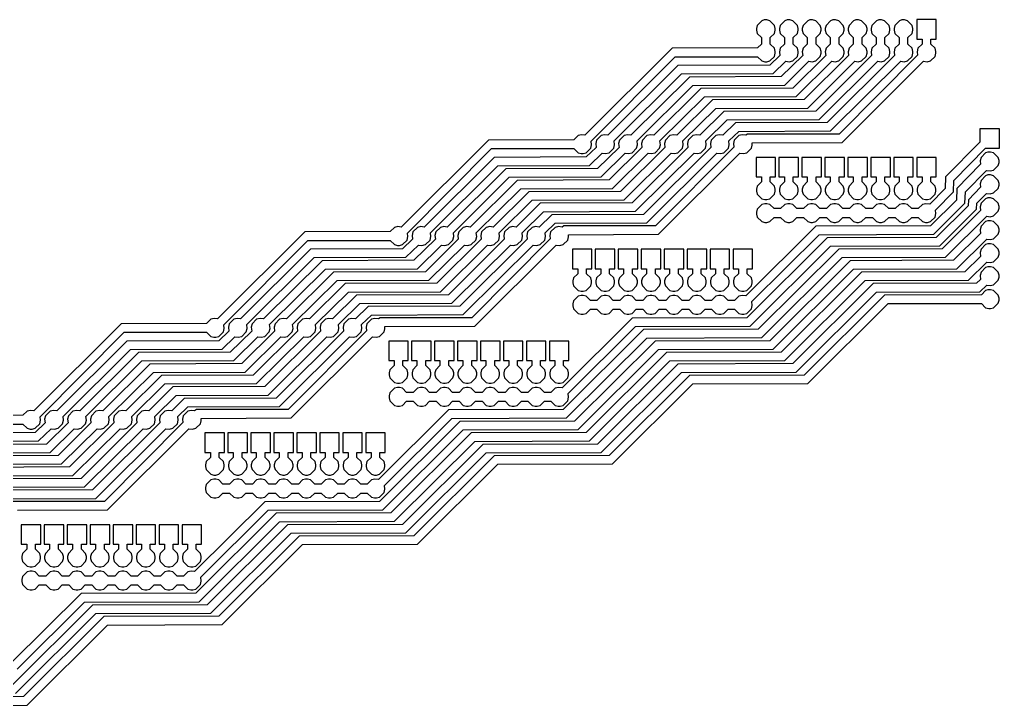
# Model space of a CAD drawing. Header units: millimetres. Extents: x 3 to 173, y 2 to 96.
# Drawn here: x 64.1 to 172.5, y 20 to 95.9 of the extents above; entities that cross this region are included whole.
import ezdxf

# ---------------------------------------------------------------- set-up
doc = ezdxf.new("R2010")
doc.units = ezdxf.units.MM
doc.layers.add('Default', color=70, linetype='Continuous')

msp = doc.modelspace()

# ---------------------------------------------------------------- linework, layer by layer
at = {"layer": 'Default'}
for points in [[(146.473333, 95.842667), (146.473333, 95.842667), (146.219333, 95.758), (145.711333, 95.25), (145.626667, 94.911333), (145.626667, 94.699667), (145.711333, 94.361), (146.177, 93.895333), (146.177, 93.175667), (145.753667, 92.752333), (136.313333, 92.71), (126.661333, 83.100333), (126.280333, 83.142667), (125.899333, 83.058), (125.433667, 82.592333), (115.993333, 82.55), (106.341333, 72.940333), (105.960333, 72.982667), (105.579333, 72.898), (105.113667, 72.432333), (95.673333, 72.39), (86.021333, 62.780333), (85.640333, 62.822667), (85.259333, 62.738), (84.793667, 62.272333), (75.353333, 62.23), (65.701333, 52.620333), (65.320333, 52.662667), (64.939333, 52.578), (64.473667, 52.112333), (55.033333, 52.07)], [(55.372, 51.138667), (64.473667, 51.138667), (64.939333, 50.673), (65.278, 50.588333), (65.489667, 50.588333), (65.828333, 50.673), (66.336333, 51.181), (66.421, 51.562), (66.378667, 51.943), (75.692, 61.298667), (84.793667, 61.298667), (85.259333, 60.833), (85.598, 60.748333), (85.809667, 60.748333), (86.148333, 60.833), (86.656333, 61.341), (86.741, 61.722), (86.698667, 62.103), (96.012, 71.458667), (105.113667, 71.458667), (105.579333, 70.993), (105.918, 70.908333), (106.129667, 70.908333), (106.468333, 70.993), (106.976333, 71.501), (107.061, 71.882), (107.018667, 72.263), (116.332, 81.618667), (125.433667, 81.618667), (125.899333, 81.153), (126.238, 81.068333), (126.449667, 81.068333), (126.788333, 81.153), (127.296333, 81.661), (127.381, 82.042), (127.338667, 82.423), (136.652, 91.778667), (145.753667, 91.778667), (146.219333, 91.313), (146.558, 91.228333), (146.769667, 91.228333), (147.108333, 91.313), (147.616333, 91.821), (147.701, 92.159667), (147.701, 92.371333), (147.616333, 92.71), (147.150667, 93.175667), (147.150667, 93.895333), (147.616333, 94.361), (147.701, 94.699667), (147.701, 94.911333), (147.616333, 95.25), (147.108333, 95.758), (146.769667, 95.842667), (146.473333, 95.842667)], [(149.013333, 95.842667), (149.013333, 95.842667), (148.759333, 95.758), (148.251333, 95.25), (148.166667, 94.911333), (148.166667, 94.699667), (148.251333, 94.361), (148.717, 93.895333), (148.717, 93.175667), (148.251333, 92.71), (148.166667, 92.329), (148.209, 91.905667), (147.108333, 90.847333), (136.948333, 90.805), (129.201333, 83.100333), (128.820333, 83.142667), (128.439333, 83.058), (127.931333, 82.55), (127.846667, 82.169), (127.889, 81.745667), (126.788333, 80.687333), (116.628333, 80.645), (108.881333, 72.940333), (108.500333, 72.982667), (108.119333, 72.898), (107.611333, 72.39), (107.526667, 72.009), (107.569, 71.585667), (106.468333, 70.527333), (96.308333, 70.485), (88.561333, 62.780333), (88.180333, 62.822667), (87.799333, 62.738), (87.291333, 62.23), (87.206667, 61.849), (87.249, 61.425667), (86.148333, 60.367333), (75.988333, 60.325), (68.241333, 52.620333), (67.860333, 52.662667), (67.479333, 52.578), (66.971333, 52.07), (66.886667, 51.689), (66.929, 51.265667), (65.828333, 50.207333), (55.668333, 50.165)], [(56.049333, 49.233667), (66.209333, 49.276), (67.606333, 50.630667), (67.987333, 50.588333), (68.368333, 50.673), (68.876333, 51.181), (68.961, 51.562), (68.918667, 51.985333), (76.369333, 59.393667), (86.529333, 59.436), (87.926333, 60.790667), (88.307333, 60.748333), (88.688333, 60.833), (89.196333, 61.341), (89.281, 61.722), (89.238667, 62.145333), (96.689333, 69.553667), (106.849333, 69.596), (108.246333, 70.950667), (108.627333, 70.908333), (109.008333, 70.993), (109.516333, 71.501), (109.601, 71.882), (109.558667, 72.305333), (117.009333, 79.713667), (127.169333, 79.756), (128.566333, 81.110667), (128.947333, 81.068333), (129.328333, 81.153), (129.836333, 81.661), (129.921, 82.042), (129.878667, 82.465333), (137.329333, 89.873667), (147.489333, 89.916), (148.886333, 91.270667), (149.267333, 91.228333), (149.648333, 91.313), (150.156333, 91.821), (150.241, 92.159667), (150.241, 92.371333), (150.156333, 92.71), (149.690667, 93.175667), (149.690667, 93.895333), (150.156333, 94.361), (150.241, 94.699667), (150.241, 94.911333), (150.156333, 95.25), (149.648333, 95.758), (149.309667, 95.842667), (149.013333, 95.842667)], [(151.553333, 95.842667), (151.553333, 95.842667), (151.299333, 95.758), (150.791333, 95.25), (150.706667, 94.911333), (150.706667, 94.699667), (150.791333, 94.361), (151.257, 93.895333), (151.257, 93.175667), (150.791333, 92.71), (150.706667, 92.329), (150.749, 91.905667), (148.378333, 89.577333), (138.218333, 89.535), (131.741333, 83.100333), (131.360333, 83.142667), (130.979333, 83.058), (130.471333, 82.55), (130.386667, 82.169), (130.429, 81.745667), (128.058333, 79.417333), (117.898333, 79.375), (111.421333, 72.940333), (111.040333, 72.982667), (110.659333, 72.898), (110.151333, 72.39), (110.066667, 72.009), (110.109, 71.585667), (107.738333, 69.257333), (97.578333, 69.215), (91.101333, 62.780333), (90.720333, 62.822667), (90.339333, 62.738), (89.831333, 62.23), (89.746667, 61.849), (89.789, 61.425667), (87.418333, 59.097333), (77.258333, 59.055), (70.781333, 52.620333), (70.400333, 52.662667), (70.019333, 52.578), (69.511333, 52.07), (69.426667, 51.689), (69.469, 51.265667), (67.098333, 48.937333), (56.938333, 48.895)], [(57.319333, 47.963667), (67.479333, 48.006), (70.146333, 50.630667), (70.527333, 50.588333), (70.908333, 50.673), (71.416333, 51.181), (71.501, 51.562), (71.458667, 51.985333), (77.639333, 58.123667), (87.799333, 58.166), (90.466333, 60.790667), (90.847333, 60.748333), (91.228333, 60.833), (91.736333, 61.341), (91.821, 61.722), (91.778667, 62.145333), (97.959333, 68.283667), (108.119333, 68.326), (110.786333, 70.950667), (111.167333, 70.908333), (111.548333, 70.993), (112.056333, 71.501), (112.141, 71.882), (112.098667, 72.305333), (118.279333, 78.443667), (128.439333, 78.486), (131.106333, 81.110667), (131.487333, 81.068333), (131.868333, 81.153), (132.376333, 81.661), (132.461, 82.042), (132.418667, 82.465333), (138.599333, 88.603667), (148.759333, 88.646), (151.426333, 91.270667), (151.807333, 91.228333), (152.188333, 91.313), (152.696333, 91.821), (152.781, 92.159667), (152.781, 92.371333), (152.696333, 92.71), (152.230667, 93.175667), (152.230667, 93.895333), (152.696333, 94.361), (152.781, 94.699667), (152.781, 94.911333), (152.696333, 95.25), (152.188333, 95.758), (151.849667, 95.842667), (151.553333, 95.842667)], [(154.093333, 95.842667), (154.093333, 95.842667), (153.839333, 95.758), (153.331333, 95.25), (153.246667, 94.911333), (153.246667, 94.699667), (153.331333, 94.361), (153.797, 93.895333), (153.797, 93.175667), (153.331333, 92.71), (153.246667, 92.329), (153.289, 91.905667), (149.648333, 88.307333), (139.488333, 88.265), (134.281333, 83.100333), (133.900333, 83.142667), (133.519333, 83.058), (133.011333, 82.55), (132.926667, 82.169), (132.969, 81.745667), (129.328333, 78.147333), (119.168333, 78.105), (113.961333, 72.940333), (113.580333, 72.982667), (113.199333, 72.898), (112.691333, 72.39), (112.606667, 72.009), (112.649, 71.585667), (109.008333, 67.987333), (98.848333, 67.945), (93.641333, 62.780333), (93.260333, 62.822667), (92.879333, 62.738), (92.371333, 62.23), (92.286667, 61.849), (92.329, 61.425667), (88.688333, 57.827333), (78.528333, 57.785), (73.321333, 52.620333), (72.940333, 52.662667), (72.559333, 52.578), (72.051333, 52.07), (71.966667, 51.689), (72.009, 51.265667), (68.368333, 47.667333), (58.208333, 47.625)], [(58.589333, 46.693667), (68.749333, 46.736), (72.686333, 50.630667), (73.067333, 50.588333), (73.448333, 50.673), (73.956333, 51.181), (74.041, 51.562), (73.998667, 51.985333), (78.909333, 56.853667), (89.069333, 56.896), (93.006333, 60.790667), (93.387333, 60.748333), (93.768333, 60.833), (94.276333, 61.341), (94.361, 61.722), (94.318667, 62.145333), (99.229333, 67.013667), (109.389333, 67.056), (113.326333, 70.950667), (113.707333, 70.908333), (114.088333, 70.993), (114.596333, 71.501), (114.681, 71.882), (114.638667, 72.305333), (119.549333, 77.173667), (129.709333, 77.216), (133.646333, 81.110667), (134.027333, 81.068333), (134.408333, 81.153), (134.916333, 81.661), (135.001, 82.042), (134.958667, 82.465333), (139.869333, 87.333667), (150.029333, 87.376), (153.966333, 91.270667), (154.347333, 91.228333), (154.728333, 91.313), (155.236333, 91.821), (155.321, 92.159667), (155.321, 92.371333), (155.236333, 92.71), (154.770667, 93.175667), (154.770667, 93.895333), (155.236333, 94.361), (155.321, 94.699667), (155.321, 94.911333), (155.236333, 95.25), (154.728333, 95.758), (154.389667, 95.842667), (154.093333, 95.842667)], [(156.633333, 95.842667), (156.633333, 95.842667), (156.379333, 95.758), (155.871333, 95.25), (155.786667, 94.911333), (155.786667, 94.699667), (155.871333, 94.361), (156.337, 93.895333), (156.337, 93.175667), (155.871333, 92.71), (155.786667, 92.329), (155.829, 91.905667), (150.918333, 87.037333), (140.758333, 86.995), (136.821333, 83.100333), (136.440333, 83.142667), (136.059333, 83.058), (135.551333, 82.55), (135.466667, 82.169), (135.509, 81.745667), (130.598333, 76.877333), (120.438333, 76.835), (116.501333, 72.940333), (116.120333, 72.982667), (115.739333, 72.898), (115.231333, 72.39), (115.146667, 72.009), (115.189, 71.585667), (110.278333, 66.717333), (100.118333, 66.675), (96.181333, 62.780333), (95.800333, 62.822667), (95.419333, 62.738), (94.911333, 62.23), (94.826667, 61.849), (94.869, 61.425667), (89.958333, 56.557333), (79.798333, 56.515), (75.861333, 52.620333), (75.480333, 52.662667), (75.099333, 52.578), (74.591333, 52.07), (74.506667, 51.689), (74.549, 51.265667), (69.638333, 46.397333), (59.478333, 46.355)], [(59.859333, 45.423667), (70.019333, 45.466), (75.226333, 50.630667), (75.607333, 50.588333), (75.988333, 50.673), (76.496333, 51.181), (76.581, 51.562), (76.538667, 51.985333), (80.179333, 55.583667), (90.339333, 55.626), (95.546333, 60.790667), (95.927333, 60.748333), (96.308333, 60.833), (96.816333, 61.341), (96.901, 61.722), (96.858667, 62.145333), (100.499333, 65.743667), (110.659333, 65.786), (115.866333, 70.950667), (116.247333, 70.908333), (116.628333, 70.993), (117.136333, 71.501), (117.221, 71.882), (117.178667, 72.305333), (120.819333, 75.903667), (130.979333, 75.946), (136.186333, 81.110667), (136.567333, 81.068333), (136.948333, 81.153), (137.456333, 81.661), (137.541, 82.042), (137.498667, 82.465333), (141.139333, 86.063667), (151.299333, 86.106), (156.506333, 91.270667), (156.887333, 91.228333), (157.268333, 91.313), (157.776333, 91.821), (157.861, 92.159667), (157.861, 92.371333), (157.776333, 92.71), (157.310667, 93.175667), (157.310667, 93.895333), (157.776333, 94.361), (157.861, 94.699667), (157.861, 94.911333), (157.776333, 95.25), (157.268333, 95.758), (156.929667, 95.842667), (156.633333, 95.842667)], [(159.173333, 95.842667), (159.173333, 95.842667), (158.919333, 95.758), (158.411333, 95.25), (158.326667, 94.911333), (158.326667, 94.699667), (158.411333, 94.361), (158.877, 93.895333), (158.877, 93.175667), (158.411333, 92.71), (158.326667, 92.329), (158.369, 91.905667), (152.188333, 85.767333), (142.028333, 85.725), (139.361333, 83.100333), (138.980333, 83.142667), (138.599333, 83.058), (138.091333, 82.55), (138.006667, 82.169), (138.049, 81.745667), (131.868333, 75.607333), (121.708333, 75.565), (119.041333, 72.940333), (118.660333, 72.982667), (118.279333, 72.898), (117.771333, 72.39), (117.686667, 72.009), (117.729, 71.585667), (111.548333, 65.447333), (101.388333, 65.405), (98.721333, 62.780333), (98.340333, 62.822667), (97.959333, 62.738), (97.451333, 62.23), (97.366667, 61.849), (97.409, 61.425667), (91.228333, 55.287333), (81.068333, 55.245), (78.401333, 52.620333), (78.020333, 52.662667), (77.639333, 52.578), (77.131333, 52.07), (77.046667, 51.689), (77.089, 51.265667), (70.908333, 45.127333), (60.748333, 45.085)], [(61.129333, 44.153667), (71.289333, 44.196), (77.766333, 50.630667), (78.147333, 50.588333), (78.528333, 50.673), (79.036333, 51.181), (79.121, 51.562), (79.078667, 51.985333), (81.449333, 54.313667), (91.609333, 54.356), (98.086333, 60.790667), (98.467333, 60.748333), (98.848333, 60.833), (99.356333, 61.341), (99.441, 61.722), (99.398667, 62.145333), (101.769333, 64.473667), (111.929333, 64.516), (118.406333, 70.950667), (118.787333, 70.908333), (119.168333, 70.993), (119.676333, 71.501), (119.761, 71.882), (119.718667, 72.305333), (122.089333, 74.633667), (132.249333, 74.676), (138.726333, 81.110667), (139.107333, 81.068333), (139.488333, 81.153), (139.996333, 81.661), (140.081, 82.042), (140.038667, 82.465333), (142.409333, 84.793667), (152.569333, 84.836), (159.046333, 91.270667), (159.427333, 91.228333), (159.808333, 91.313), (160.316333, 91.821), (160.401, 92.159667), (160.401, 92.371333), (160.316333, 92.71), (159.850667, 93.175667), (159.850667, 93.895333), (160.316333, 94.361), (160.401, 94.699667), (160.401, 94.911333), (160.316333, 95.25), (159.808333, 95.758), (159.469667, 95.842667), (159.173333, 95.842667)], [(161.713333, 95.842667), (161.713333, 95.842667), (161.459333, 95.758), (160.951333, 95.25), (160.866667, 94.911333), (160.866667, 94.699667), (160.951333, 94.361), (161.417, 93.895333), (161.417, 93.175667), (160.951333, 92.71), (160.866667, 92.329), (160.909, 91.905667), (153.458333, 84.497333), (143.298333, 84.455), (141.901333, 83.100333), (141.520333, 83.142667), (141.139333, 83.058), (140.631333, 82.55), (140.546667, 82.169), (140.589, 81.745667), (133.138333, 74.337333), (122.978333, 74.295), (121.581333, 72.940333), (121.200333, 72.982667), (120.819333, 72.898), (120.311333, 72.39), (120.226667, 72.009), (120.269, 71.585667), (112.818333, 64.177333), (102.658333, 64.135), (101.261333, 62.780333), (100.880333, 62.822667), (100.499333, 62.738), (99.991333, 62.23), (99.906667, 61.849), (99.949, 61.425667), (92.498333, 54.017333), (82.338333, 53.975), (80.941333, 52.620333), (80.560333, 52.662667), (80.179333, 52.578), (79.671333, 52.07), (79.586667, 51.689), (79.629, 51.265667), (72.178333, 43.857333), (62.018333, 43.815)], [(62.399333, 42.883667), (72.559333, 42.926), (80.306333, 50.630667), (80.687333, 50.588333), (81.068333, 50.673), (81.576333, 51.181), (81.661, 51.562), (81.618667, 51.985333), (82.719333, 53.043667), (92.879333, 53.086), (100.626333, 60.790667), (101.007333, 60.748333), (101.388333, 60.833), (101.896333, 61.341), (101.981, 61.722), (101.938667, 62.145333), (103.039333, 63.203667), (113.199333, 63.246), (120.946333, 70.950667), (121.327333, 70.908333), (121.708333, 70.993), (122.216333, 71.501), (122.301, 71.882), (122.258667, 72.305333), (123.359333, 73.363667), (133.519333, 73.406), (141.266333, 81.110667), (141.647333, 81.068333), (142.028333, 81.153), (142.536333, 81.661), (142.621, 82.042), (142.578667, 82.465333), (143.679333, 83.523667), (153.839333, 83.566), (161.586333, 91.270667), (161.967333, 91.228333), (162.348333, 91.313), (162.856333, 91.821), (162.941, 92.159667), (162.941, 92.371333), (162.856333, 92.71), (162.390667, 93.175667), (162.390667, 93.895333), (162.856333, 94.361), (162.941, 94.699667), (162.941, 94.911333), (162.856333, 95.25), (162.348333, 95.758), (162.009667, 95.842667), (161.713333, 95.842667)], [(163.364333, 95.885), (163.364333, 95.885), (163.364333, 93.726), (163.957, 93.726), (163.957, 93.175667), (163.491333, 92.71), (163.406667, 92.329), (163.449, 91.948), (154.770667, 83.227333), (144.653, 83.227333), (144.441333, 83.100333), (144.060333, 83.142667), (143.679333, 83.058), (143.171333, 82.55), (143.086667, 82.169), (143.129, 81.788), (134.450667, 73.067333), (124.333, 73.067333), (124.121333, 72.940333), (123.740333, 72.982667), (123.359333, 72.898), (122.851333, 72.39), (122.766667, 72.009), (122.809, 71.628), (114.130667, 62.907333), (104.013, 62.907333), (103.801333, 62.780333), (103.420333, 62.822667), (103.039333, 62.738), (102.531333, 62.23), (102.446667, 61.849), (102.489, 61.468), (93.810667, 52.747333), (83.693, 52.747333), (83.481333, 52.620333), (83.100333, 52.662667), (82.719333, 52.578), (82.211333, 52.07), (82.126667, 51.689), (82.169, 51.308), (73.490667, 42.587333), (63.373, 42.587333)], [(63.881, 41.613667), (73.829333, 41.656), (82.846333, 50.630667), (83.227333, 50.588333), (83.608333, 50.673), (84.116333, 51.181), (84.201, 51.519667), (84.201, 51.773667), (94.149333, 51.816), (103.166333, 60.790667), (103.547333, 60.748333), (103.928333, 60.833), (104.436333, 61.341), (104.521, 61.679667), (104.521, 61.933667), (114.469333, 61.976), (123.486333, 70.950667), (123.867333, 70.908333), (124.248333, 70.993), (124.756333, 71.501), (124.841, 71.839667), (124.841, 72.093667), (134.789333, 72.136), (143.806333, 81.110667), (144.187333, 81.068333), (144.568333, 81.153), (145.076333, 81.661), (145.161, 81.999667), (145.161, 82.253667), (155.109333, 82.296), (164.126333, 91.270667), (164.507333, 91.228333), (164.888333, 91.313), (165.396333, 91.821), (165.481, 92.159667), (165.481, 92.371333), (165.396333, 92.71), (164.930667, 93.175667), (164.930667, 93.726), (165.523333, 93.726), (165.523333, 95.885), (163.364333, 95.885)], [(170.349333, 83.82), (170.349333, 83.82), (170.349333, 82.338333), (166.539333, 78.486), (166.497, 77.216), (164.803667, 75.480333), (164.380333, 75.522667), (163.999333, 75.438), (163.533667, 74.972333), (162.814, 74.972333), (162.348333, 75.438), (162.009667, 75.522667), (161.798, 75.522667), (161.459333, 75.438), (160.993667, 74.972333), (160.274, 74.972333), (159.808333, 75.438), (159.469667, 75.522667), (159.258, 75.522667), (158.919333, 75.438), (158.453667, 74.972333), (157.734, 74.972333), (157.268333, 75.438), (156.929667, 75.522667), (156.718, 75.522667), (156.379333, 75.438), (155.913667, 74.972333), (155.194, 74.972333), (154.728333, 75.438), (154.389667, 75.522667), (154.178, 75.522667), (153.839333, 75.438), (153.373667, 74.972333), (152.654, 74.972333), (152.188333, 75.438), (151.849667, 75.522667), (151.638, 75.522667), (151.299333, 75.438), (150.833667, 74.972333), (150.114, 74.972333), (149.648333, 75.438), (149.309667, 75.522667), (149.098, 75.522667), (148.759333, 75.438), (148.293667, 74.972333), (147.574, 74.972333), (147.108333, 75.438), (146.769667, 75.522667), (146.558, 75.522667), (146.219333, 75.438), (145.711333, 74.93), (145.626667, 74.591333), (145.626667, 74.379667), (145.711333, 74.041), (146.219333, 73.533), (146.558, 73.448333), (146.769667, 73.448333), (147.108333, 73.533), (147.574, 73.998667), (148.293667, 73.998667), (148.759333, 73.533), (149.098, 73.448333), (149.309667, 73.448333), (149.648333, 73.533), (150.114, 73.998667), (150.833667, 73.998667), (151.299333, 73.533), (151.638, 73.448333), (151.849667, 73.448333), (152.188333, 73.533), (152.654, 73.998667), (153.373667, 73.998667), (153.839333, 73.533), (154.178, 73.448333), (154.389667, 73.448333), (154.728333, 73.533), (155.194, 73.998667), (155.913667, 73.998667), (156.379333, 73.533), (156.718, 73.448333), (156.929667, 73.448333), (157.268333, 73.533), (157.734, 73.998667), (158.453667, 73.998667), (158.919333, 73.533), (159.258, 73.448333), (159.469667, 73.448333), (159.808333, 73.533), (160.274, 73.998667), (160.993667, 73.998667), (161.459333, 73.533), (161.798, 73.448333), (162.009667, 73.448333), (162.348333, 73.533), (162.814, 73.998667), (163.533667, 73.998667), (163.999333, 73.533), (164.338, 73.448333), (164.549667, 73.448333), (164.888333, 73.533), (165.396333, 74.041), (165.481, 74.422), (165.438667, 74.803), (167.428333, 76.835), (167.470667, 78.105), (170.984333, 81.661), (172.508333, 81.661), (172.508333, 83.82), (170.349333, 83.82)], [(171.238333, 81.237667), (171.238333, 81.237667), (170.984333, 81.153), (170.476333, 80.645), (170.391667, 80.264), (170.434, 79.883), (167.809333, 77.216), (167.767, 75.903667), (164.888333, 73.067333), (152.188333, 73.025), (144.441333, 65.320333), (144.060333, 65.362667), (143.679333, 65.278), (143.213667, 64.812333), (142.494, 64.812333), (142.028333, 65.278), (141.689667, 65.362667), (141.478, 65.362667), (141.139333, 65.278), (140.673667, 64.812333), (139.954, 64.812333), (139.488333, 65.278), (139.149667, 65.362667), (138.938, 65.362667), (138.599333, 65.278), (138.133667, 64.812333), (137.414, 64.812333), (136.948333, 65.278), (136.609667, 65.362667), (136.398, 65.362667), (136.059333, 65.278), (135.593667, 64.812333), (134.874, 64.812333), (134.408333, 65.278), (134.069667, 65.362667), (133.858, 65.362667), (133.519333, 65.278), (133.053667, 64.812333), (132.334, 64.812333), (131.868333, 65.278), (131.529667, 65.362667), (131.318, 65.362667), (130.979333, 65.278), (130.513667, 64.812333), (129.794, 64.812333), (129.328333, 65.278), (128.989667, 65.362667), (128.778, 65.362667), (128.439333, 65.278), (127.973667, 64.812333), (127.254, 64.812333), (126.788333, 65.278), (126.449667, 65.362667), (126.238, 65.362667), (125.899333, 65.278), (125.391333, 64.77), (125.306667, 64.431333), (125.306667, 64.219667), (125.391333, 63.881), (125.899333, 63.373), (126.238, 63.288333), (126.449667, 63.288333), (126.788333, 63.373), (127.254, 63.838667), (127.973667, 63.838667), (128.439333, 63.373), (128.778, 63.288333), (128.989667, 63.288333), (129.328333, 63.373), (129.794, 63.838667), (130.513667, 63.838667), (130.979333, 63.373), (131.318, 63.288333), (131.529667, 63.288333), (131.868333, 63.373), (132.334, 63.838667), (133.053667, 63.838667), (133.519333, 63.373), (133.858, 63.288333), (134.069667, 63.288333), (134.408333, 63.373), (134.874, 63.838667), (135.593667, 63.838667), (136.059333, 63.373), (136.398, 63.288333), (136.609667, 63.288333), (136.948333, 63.373), (137.414, 63.838667), (138.133667, 63.838667), (138.599333, 63.373), (138.938, 63.288333), (139.149667, 63.288333), (139.488333, 63.373), (139.954, 63.838667), (140.673667, 63.838667), (141.139333, 63.373), (141.478, 63.288333), (141.689667, 63.288333), (142.028333, 63.373), (142.494, 63.838667), (143.213667, 63.838667), (143.679333, 63.373), (144.018, 63.288333), (144.229667, 63.288333), (144.568333, 63.373), (145.076333, 63.881), (145.161, 64.262), (145.118667, 64.685333), (152.569333, 72.093667), (165.269333, 72.136), (168.698333, 75.565), (168.740667, 76.835), (171.069, 79.205667), (171.492333, 79.163333), (171.873333, 79.248), (172.381333, 79.756), (172.466, 80.094667), (172.466, 80.306333), (172.381333, 80.645), (171.873333, 81.153), (171.534667, 81.237667), (171.238333, 81.237667)], [(145.584333, 80.645), (145.584333, 80.645), (145.584333, 78.486), (146.177, 78.486), (146.177, 77.935667), (145.711333, 77.47), (145.626667, 77.131333), (145.626667, 76.919667), (145.711333, 76.581), (146.219333, 76.073), (146.558, 75.988333), (146.769667, 75.988333), (147.108333, 76.073), (147.616333, 76.581), (147.701, 76.919667), (147.701, 77.131333), (147.616333, 77.47), (147.150667, 77.935667), (147.150667, 78.486), (147.743333, 78.486), (147.743333, 80.645), (145.584333, 80.645)], [(148.124333, 80.645), (148.124333, 80.645), (148.124333, 78.486), (148.717, 78.486), (148.717, 77.935667), (148.251333, 77.47), (148.166667, 77.131333), (148.166667, 76.919667), (148.251333, 76.581), (148.759333, 76.073), (149.098, 75.988333), (149.309667, 75.988333), (149.648333, 76.073), (150.156333, 76.581), (150.241, 76.919667), (150.241, 77.131333), (150.156333, 77.47), (149.690667, 77.935667), (149.690667, 78.486), (150.283333, 78.486), (150.283333, 80.645), (148.124333, 80.645)], [(150.664333, 80.645), (150.664333, 80.645), (150.664333, 78.486), (151.257, 78.486), (151.257, 77.935667), (150.791333, 77.47), (150.706667, 77.131333), (150.706667, 76.919667), (150.791333, 76.581), (151.299333, 76.073), (151.638, 75.988333), (151.849667, 75.988333), (152.188333, 76.073), (152.696333, 76.581), (152.781, 76.919667), (152.781, 77.131333), (152.696333, 77.47), (152.230667, 77.935667), (152.230667, 78.486), (152.823333, 78.486), (152.823333, 80.645), (150.664333, 80.645)], [(153.204333, 80.645), (153.204333, 80.645), (153.204333, 78.486), (153.797, 78.486), (153.797, 77.935667), (153.331333, 77.47), (153.246667, 77.131333), (153.246667, 76.919667), (153.331333, 76.581), (153.839333, 76.073), (154.178, 75.988333), (154.389667, 75.988333), (154.728333, 76.073), (155.236333, 76.581), (155.321, 76.919667), (155.321, 77.131333), (155.236333, 77.47), (154.770667, 77.935667), (154.770667, 78.486), (155.363333, 78.486), (155.363333, 80.645), (153.204333, 80.645)], [(155.744333, 80.645), (155.744333, 80.645), (155.744333, 78.486), (156.337, 78.486), (156.337, 77.935667), (155.871333, 77.47), (155.786667, 77.131333), (155.786667, 76.919667), (155.871333, 76.581), (156.379333, 76.073), (156.718, 75.988333), (156.929667, 75.988333), (157.268333, 76.073), (157.776333, 76.581), (157.861, 76.919667), (157.861, 77.131333), (157.776333, 77.47), (157.310667, 77.935667), (157.310667, 78.486), (157.903333, 78.486), (157.903333, 80.645), (155.744333, 80.645)], [(158.284333, 80.645), (158.284333, 80.645), (158.284333, 78.486), (158.877, 78.486), (158.877, 77.935667), (158.411333, 77.47), (158.326667, 77.131333), (158.326667, 76.919667), (158.411333, 76.581), (158.919333, 76.073), (159.258, 75.988333), (159.469667, 75.988333), (159.808333, 76.073), (160.316333, 76.581), (160.401, 76.919667), (160.401, 77.131333), (160.316333, 77.47), (159.850667, 77.935667), (159.850667, 78.486), (160.443333, 78.486), (160.443333, 80.645), (158.284333, 80.645)], [(160.824333, 80.645), (160.824333, 80.645), (160.824333, 78.486), (161.417, 78.486), (161.417, 77.935667), (160.951333, 77.47), (160.866667, 77.131333), (160.866667, 76.919667), (160.951333, 76.581), (161.459333, 76.073), (161.798, 75.988333), (162.009667, 75.988333), (162.348333, 76.073), (162.856333, 76.581), (162.941, 76.919667), (162.941, 77.131333), (162.856333, 77.47), (162.390667, 77.935667), (162.390667, 78.486), (162.983333, 78.486), (162.983333, 80.645), (160.824333, 80.645)], [(163.364333, 80.645), (163.364333, 80.645), (163.364333, 78.486), (163.957, 78.486), (163.957, 77.935667), (163.491333, 77.47), (163.406667, 77.131333), (163.406667, 76.919667), (163.491333, 76.581), (163.999333, 76.073), (164.338, 75.988333), (164.549667, 75.988333), (164.888333, 76.073), (165.396333, 76.581), (165.481, 76.919667), (165.481, 77.131333), (165.396333, 77.47), (164.930667, 77.935667), (164.930667, 78.486), (165.523333, 78.486), (165.523333, 80.645), (163.364333, 80.645)], [(171.238333, 78.697667), (171.238333, 78.697667), (170.984333, 78.613), (170.476333, 78.105), (170.391667, 77.724), (170.434, 77.343), (169.079333, 75.946), (169.037, 75.268667), (165.523333, 71.797333), (153.458333, 71.755), (144.568333, 62.907333), (131.868333, 62.865), (124.121333, 55.160333), (123.740333, 55.202667), (123.359333, 55.118), (122.893667, 54.652333), (122.174, 54.652333), (121.708333, 55.118), (121.369667, 55.202667), (121.158, 55.202667), (120.819333, 55.118), (120.353667, 54.652333), (119.634, 54.652333), (119.168333, 55.118), (118.829667, 55.202667), (118.618, 55.202667), (118.279333, 55.118), (117.813667, 54.652333), (117.094, 54.652333), (116.628333, 55.118), (116.289667, 55.202667), (116.078, 55.202667), (115.739333, 55.118), (115.273667, 54.652333), (114.554, 54.652333), (114.088333, 55.118), (113.749667, 55.202667), (113.538, 55.202667), (113.199333, 55.118), (112.733667, 54.652333), (112.014, 54.652333), (111.548333, 55.118), (111.209667, 55.202667), (110.998, 55.202667), (110.659333, 55.118), (110.193667, 54.652333), (109.474, 54.652333), (109.008333, 55.118), (108.669667, 55.202667), (108.458, 55.202667), (108.119333, 55.118), (107.653667, 54.652333), (106.934, 54.652333), (106.468333, 55.118), (106.129667, 55.202667), (105.918, 55.202667), (105.579333, 55.118), (105.071333, 54.61), (104.986667, 54.271333), (104.986667, 54.059667), (105.071333, 53.721), (105.579333, 53.213), (105.918, 53.128333), (106.129667, 53.128333), (106.468333, 53.213), (106.934, 53.678667), (107.653667, 53.678667), (108.119333, 53.213), (108.458, 53.128333), (108.669667, 53.128333), (109.008333, 53.213), (109.474, 53.678667), (110.193667, 53.678667), (110.659333, 53.213), (110.998, 53.128333), (111.209667, 53.128333), (111.548333, 53.213), (112.014, 53.678667), (112.733667, 53.678667), (113.199333, 53.213), (113.538, 53.128333), (113.749667, 53.128333), (114.088333, 53.213), (114.554, 53.678667), (115.273667, 53.678667), (115.739333, 53.213), (116.078, 53.128333), (116.289667, 53.128333), (116.628333, 53.213), (117.094, 53.678667), (117.813667, 53.678667), (118.279333, 53.213), (118.618, 53.128333), (118.829667, 53.128333), (119.168333, 53.213), (119.634, 53.678667), (120.353667, 53.678667), (120.819333, 53.213), (121.158, 53.128333), (121.369667, 53.128333), (121.708333, 53.213), (122.174, 53.678667), (122.893667, 53.678667), (123.359333, 53.213), (123.698, 53.128333), (123.909667, 53.128333), (124.248333, 53.213), (124.756333, 53.721), (124.841, 54.102), (124.798667, 54.525333), (132.249333, 61.933667), (144.949333, 61.976), (153.839333, 70.823667), (165.904333, 70.866), (169.968333, 74.93), (170.010667, 75.565), (171.069, 76.665667), (171.492333, 76.623333), (171.873333, 76.708), (172.381333, 77.216), (172.466, 77.554667), (172.466, 77.766333), (172.381333, 78.105), (171.873333, 78.613), (171.534667, 78.697667), (171.238333, 78.697667)], [(171.238333, 76.157667), (171.238333, 76.157667), (170.984333, 76.073), (170.476333, 75.565), (170.391667, 75.184), (170.434, 74.760667), (166.158333, 70.527333), (154.728333, 70.485), (145.838333, 61.637333), (133.138333, 61.595), (124.248333, 52.747333), (111.548333, 52.705), (103.801333, 45.000333), (103.420333, 45.042667), (103.039333, 44.958), (102.573667, 44.492333), (101.854, 44.492333), (101.388333, 44.958), (101.049667, 45.042667), (100.838, 45.042667), (100.499333, 44.958), (100.033667, 44.492333), (99.314, 44.492333), (98.848333, 44.958), (98.509667, 45.042667), (98.298, 45.042667), (97.959333, 44.958), (97.493667, 44.492333), (96.774, 44.492333), (96.308333, 44.958), (95.969667, 45.042667), (95.758, 45.042667), (95.419333, 44.958), (94.953667, 44.492333), (94.234, 44.492333), (93.768333, 44.958), (93.429667, 45.042667), (93.218, 45.042667), (92.879333, 44.958), (92.413667, 44.492333), (91.694, 44.492333), (91.228333, 44.958), (90.889667, 45.042667), (90.678, 45.042667), (90.339333, 44.958), (89.873667, 44.492333), (89.154, 44.492333), (88.688333, 44.958), (88.349667, 45.042667), (88.138, 45.042667), (87.799333, 44.958), (87.333667, 44.492333), (86.614, 44.492333), (86.148333, 44.958), (85.809667, 45.042667), (85.598, 45.042667), (85.259333, 44.958), (84.751333, 44.45), (84.666667, 44.111333), (84.666667, 43.899667), (84.751333, 43.561), (85.259333, 43.053), (85.598, 42.968333), (85.809667, 42.968333), (86.148333, 43.053), (86.614, 43.518667), (87.333667, 43.518667), (87.799333, 43.053), (88.138, 42.968333), (88.349667, 42.968333), (88.688333, 43.053), (89.154, 43.518667), (89.873667, 43.518667), (90.339333, 43.053), (90.678, 42.968333), (90.889667, 42.968333), (91.228333, 43.053), (91.694, 43.518667), (92.413667, 43.518667), (92.879333, 43.053), (93.218, 42.968333), (93.429667, 42.968333), (93.768333, 43.053), (94.234, 43.518667), (94.953667, 43.518667), (95.419333, 43.053), (95.758, 42.968333), (95.969667, 42.968333), (96.308333, 43.053), (96.774, 43.518667), (97.493667, 43.518667), (97.959333, 43.053), (98.298, 42.968333), (98.509667, 42.968333), (98.848333, 43.053), (99.314, 43.518667), (100.033667, 43.518667), (100.499333, 43.053), (100.838, 42.968333), (101.049667, 42.968333), (101.388333, 43.053), (101.854, 43.518667), (102.573667, 43.518667), (103.039333, 43.053), (103.378, 42.968333), (103.589667, 42.968333), (103.928333, 43.053), (104.436333, 43.561), (104.521, 43.942), (104.478667, 44.365333), (111.929333, 51.773667), (124.629333, 51.816), (133.519333, 60.663667), (146.219333, 60.706), (155.109333, 69.553667), (166.539333, 69.596), (171.111333, 74.125667), (171.492333, 74.083333), (171.873333, 74.168), (172.381333, 74.676), (172.466, 75.014667), (172.466, 75.226333), (172.381333, 75.565), (171.873333, 76.073), (171.534667, 76.157667), (171.238333, 76.157667)], [(171.238333, 73.617667), (171.238333, 73.617667), (170.984333, 73.533), (170.476333, 73.025), (170.391667, 72.644), (170.434, 72.220667), (167.428333, 69.257333), (155.998333, 69.215), (147.108333, 60.367333), (134.408333, 60.325), (125.518333, 51.477333), (112.818333, 51.435), (103.928333, 42.587333), (91.228333, 42.545), (83.481333, 34.840333), (83.100333, 34.882667), (82.719333, 34.798), (82.253667, 34.332333), (81.534, 34.332333), (81.068333, 34.798), (80.729667, 34.882667), (80.518, 34.882667), (80.179333, 34.798), (79.713667, 34.332333), (78.994, 34.332333), (78.528333, 34.798), (78.189667, 34.882667), (77.978, 34.882667), (77.639333, 34.798), (77.173667, 34.332333), (76.454, 34.332333), (75.988333, 34.798), (75.649667, 34.882667), (75.438, 34.882667), (75.099333, 34.798), (74.633667, 34.332333), (73.914, 34.332333), (73.448333, 34.798), (73.109667, 34.882667), (72.898, 34.882667), (72.559333, 34.798), (72.093667, 34.332333), (71.374, 34.332333), (70.908333, 34.798), (70.569667, 34.882667), (70.358, 34.882667), (70.019333, 34.798), (69.553667, 34.332333), (68.834, 34.332333), (68.368333, 34.798), (68.029667, 34.882667), (67.818, 34.882667), (67.479333, 34.798), (67.013667, 34.332333), (66.294, 34.332333), (65.828333, 34.798), (65.489667, 34.882667), (65.278, 34.882667), (64.939333, 34.798), (64.431333, 34.29), (64.346667, 33.951333), (64.346667, 33.739667), (64.431333, 33.401), (64.939333, 32.893), (65.278, 32.808333), (65.489667, 32.808333), (65.828333, 32.893), (66.294, 33.358667), (67.013667, 33.358667), (67.479333, 32.893), (67.818, 32.808333), (68.029667, 32.808333), (68.368333, 32.893), (68.834, 33.358667), (69.553667, 33.358667), (70.019333, 32.893), (70.358, 32.808333), (70.569667, 32.808333), (70.908333, 32.893), (71.374, 33.358667), (72.093667, 33.358667), (72.559333, 32.893), (72.898, 32.808333), (73.109667, 32.808333), (73.448333, 32.893), (73.914, 33.358667), (74.633667, 33.358667), (75.099333, 32.893), (75.438, 32.808333), (75.649667, 32.808333), (75.988333, 32.893), (76.454, 33.358667), (77.173667, 33.358667), (77.639333, 32.893), (77.978, 32.808333), (78.189667, 32.808333), (78.528333, 32.893), (78.994, 33.358667), (79.713667, 33.358667), (80.179333, 32.893), (80.518, 32.808333), (80.729667, 32.808333), (81.068333, 32.893), (81.534, 33.358667), (82.253667, 33.358667), (82.719333, 32.893), (83.058, 32.808333), (83.269667, 32.808333), (83.608333, 32.893), (84.116333, 33.401), (84.201, 33.782), (84.158667, 34.205333), (91.609333, 41.613667), (104.309333, 41.656), (113.199333, 50.503667), (125.899333, 50.546), (134.789333, 59.393667), (147.489333, 59.436), (156.379333, 68.283667), (167.809333, 68.326), (171.111333, 71.585667), (171.492333, 71.543333), (171.873333, 71.628), (172.381333, 72.136), (172.466, 72.474667), (172.466, 72.686333), (172.381333, 73.025), (171.873333, 73.533), (171.534667, 73.617667), (171.238333, 73.617667)], [(171.238333, 71.077667), (171.238333, 71.077667), (170.984333, 70.993), (170.476333, 70.485), (170.391667, 70.104), (170.434, 69.680667), (168.698333, 67.987333), (157.268333, 67.945), (148.378333, 59.097333), (135.678333, 59.055), (126.788333, 50.207333), (114.088333, 50.165), (105.198333, 41.317333), (92.498333, 41.275), (83.608333, 32.427333), (70.908333, 32.385), (63.161333, 24.680333)], [(63.838667, 24.045333), (71.289333, 31.453667), (83.989333, 31.496), (92.879333, 40.343667), (105.579333, 40.386), (114.469333, 49.233667), (127.169333, 49.276), (136.059333, 58.123667), (148.759333, 58.166), (157.649333, 67.013667), (169.079333, 67.056), (171.111333, 69.045667), (171.492333, 69.003333), (171.873333, 69.088), (172.381333, 69.596), (172.466, 69.934667), (172.466, 70.146333), (172.381333, 70.485), (171.873333, 70.993), (171.534667, 71.077667), (171.238333, 71.077667)], [(125.264333, 70.485), (125.264333, 70.485), (125.264333, 68.326), (125.857, 68.326), (125.857, 67.775667), (125.391333, 67.31), (125.306667, 66.971333), (125.306667, 66.759667), (125.391333, 66.421), (125.899333, 65.913), (126.238, 65.828333), (126.449667, 65.828333), (126.788333, 65.913), (127.296333, 66.421), (127.381, 66.759667), (127.381, 66.971333), (127.296333, 67.31), (126.830667, 67.775667), (126.830667, 68.326), (127.423333, 68.326), (127.423333, 70.485), (125.264333, 70.485)], [(127.804333, 70.485), (127.804333, 70.485), (127.804333, 68.326), (128.397, 68.326), (128.397, 67.775667), (127.931333, 67.31), (127.846667, 66.971333), (127.846667, 66.759667), (127.931333, 66.421), (128.439333, 65.913), (128.778, 65.828333), (128.989667, 65.828333), (129.328333, 65.913), (129.836333, 66.421), (129.921, 66.759667), (129.921, 66.971333), (129.836333, 67.31), (129.370667, 67.775667), (129.370667, 68.326), (129.963333, 68.326), (129.963333, 70.485), (127.804333, 70.485)], [(130.344333, 70.485), (130.344333, 70.485), (130.344333, 68.326), (130.937, 68.326), (130.937, 67.775667), (130.471333, 67.31), (130.386667, 66.971333), (130.386667, 66.759667), (130.471333, 66.421), (130.979333, 65.913), (131.318, 65.828333), (131.529667, 65.828333), (131.868333, 65.913), (132.376333, 66.421), (132.461, 66.759667), (132.461, 66.971333), (132.376333, 67.31), (131.910667, 67.775667), (131.910667, 68.326), (132.503333, 68.326), (132.503333, 70.485), (130.344333, 70.485)], [(132.884333, 70.485), (132.884333, 70.485), (132.884333, 68.326), (133.477, 68.326), (133.477, 67.775667), (133.011333, 67.31), (132.926667, 66.971333), (132.926667, 66.759667), (133.011333, 66.421), (133.519333, 65.913), (133.858, 65.828333), (134.069667, 65.828333), (134.408333, 65.913), (134.916333, 66.421), (135.001, 66.759667), (135.001, 66.971333), (134.916333, 67.31), (134.450667, 67.775667), (134.450667, 68.326), (135.043333, 68.326), (135.043333, 70.485), (132.884333, 70.485)], [(135.424333, 70.485), (135.424333, 70.485), (135.424333, 68.326), (136.017, 68.326), (136.017, 67.775667), (135.551333, 67.31), (135.466667, 66.971333), (135.466667, 66.759667), (135.551333, 66.421), (136.059333, 65.913), (136.398, 65.828333), (136.609667, 65.828333), (136.948333, 65.913), (137.456333, 66.421), (137.541, 66.759667), (137.541, 66.971333), (137.456333, 67.31), (136.990667, 67.775667), (136.990667, 68.326), (137.583333, 68.326), (137.583333, 70.485), (135.424333, 70.485)], [(137.964333, 70.485), (137.964333, 70.485), (137.964333, 68.326), (138.557, 68.326), (138.557, 67.775667), (138.091333, 67.31), (138.006667, 66.971333), (138.006667, 66.759667), (138.091333, 66.421), (138.599333, 65.913), (138.938, 65.828333), (139.149667, 65.828333), (139.488333, 65.913), (139.996333, 66.421), (140.081, 66.759667), (140.081, 66.971333), (139.996333, 67.31), (139.530667, 67.775667), (139.530667, 68.326), (140.123333, 68.326), (140.123333, 70.485), (137.964333, 70.485)], [(140.504333, 70.485), (140.504333, 70.485), (140.504333, 68.326), (141.097, 68.326), (141.097, 67.775667), (140.631333, 67.31), (140.546667, 66.971333), (140.546667, 66.759667), (140.631333, 66.421), (141.139333, 65.913), (141.478, 65.828333), (141.689667, 65.828333), (142.028333, 65.913), (142.536333, 66.421), (142.621, 66.759667), (142.621, 66.971333), (142.536333, 67.31), (142.070667, 67.775667), (142.070667, 68.326), (142.663333, 68.326), (142.663333, 70.485), (140.504333, 70.485)], [(143.044333, 70.485), (143.044333, 70.485), (143.044333, 68.326), (143.637, 68.326), (143.637, 67.775667), (143.171333, 67.31), (143.086667, 66.971333), (143.086667, 66.759667), (143.171333, 66.421), (143.679333, 65.913), (144.018, 65.828333), (144.229667, 65.828333), (144.568333, 65.913), (145.076333, 66.421), (145.161, 66.759667), (145.161, 66.971333), (145.076333, 67.31), (144.610667, 67.775667), (144.610667, 68.326), (145.203333, 68.326), (145.203333, 70.485), (143.044333, 70.485)], [(171.238333, 68.537667), (171.238333, 68.537667), (170.984333, 68.453), (170.476333, 67.945), (170.391667, 67.564), (170.434, 67.140667), (169.968333, 66.717333), (158.538333, 66.675), (149.648333, 57.827333), (136.948333, 57.785), (128.058333, 48.937333), (115.358333, 48.895), (106.468333, 40.047333), (93.768333, 40.005), (84.878333, 31.157333), (72.178333, 31.115), (63.288333, 22.267333)], [(63.669333, 21.336), (72.559333, 30.183667), (85.259333, 30.226), (94.149333, 39.073667), (106.849333, 39.116), (115.739333, 47.963667), (128.439333, 48.006), (137.329333, 56.853667), (150.029333, 56.896), (158.919333, 65.743667), (170.349333, 65.786), (171.111333, 66.505667), (171.492333, 66.463333), (171.873333, 66.548), (172.381333, 67.056), (172.466, 67.394667), (172.466, 67.606333), (172.381333, 67.945), (171.873333, 68.453), (171.534667, 68.537667), (171.238333, 68.537667)], [(171.238333, 65.997667), (171.238333, 65.997667), (170.984333, 65.913), (170.518667, 65.447333), (159.808333, 65.405), (150.918333, 56.557333), (138.218333, 56.515), (129.328333, 47.667333), (116.628333, 47.625), (107.738333, 38.777333), (95.038333, 38.735), (86.148333, 29.887333), (73.448333, 29.845), (64.558333, 20.997333), (51.858333, 20.955)], [(52.239333, 20.023667), (64.939333, 20.066), (73.829333, 28.913667), (86.529333, 28.956), (95.419333, 37.803667), (108.119333, 37.846), (117.009333, 46.693667), (129.709333, 46.736), (138.599333, 55.583667), (151.299333, 55.626), (160.189333, 64.473667), (170.518667, 64.473667), (170.984333, 64.008), (171.323, 63.923333), (171.534667, 63.923333), (171.873333, 64.008), (172.381333, 64.516), (172.466, 64.854667), (172.466, 65.066333), (172.381333, 65.405), (171.873333, 65.913), (171.534667, 65.997667), (171.238333, 65.997667)], [(104.944333, 60.325), (104.944333, 60.325), (104.944333, 58.166), (105.537, 58.166), (105.537, 57.615667), (105.071333, 57.15), (104.986667, 56.811333), (104.986667, 56.599667), (105.071333, 56.261), (105.579333, 55.753), (105.918, 55.668333), (106.129667, 55.668333), (106.468333, 55.753), (106.976333, 56.261), (107.061, 56.599667), (107.061, 56.811333), (106.976333, 57.15), (106.510667, 57.615667), (106.510667, 58.166), (107.103333, 58.166), (107.103333, 60.325), (104.944333, 60.325)], [(107.484333, 60.325), (107.484333, 60.325), (107.484333, 58.166), (108.077, 58.166), (108.077, 57.615667), (107.611333, 57.15), (107.526667, 56.811333), (107.526667, 56.599667), (107.611333, 56.261), (108.119333, 55.753), (108.458, 55.668333), (108.669667, 55.668333), (109.008333, 55.753), (109.516333, 56.261), (109.601, 56.599667), (109.601, 56.811333), (109.516333, 57.15), (109.050667, 57.615667), (109.050667, 58.166), (109.643333, 58.166), (109.643333, 60.325), (107.484333, 60.325)], [(110.024333, 60.325), (110.024333, 60.325), (110.024333, 58.166), (110.617, 58.166), (110.617, 57.615667), (110.151333, 57.15), (110.066667, 56.811333), (110.066667, 56.599667), (110.151333, 56.261), (110.659333, 55.753), (110.998, 55.668333), (111.209667, 55.668333), (111.548333, 55.753), (112.056333, 56.261), (112.141, 56.599667), (112.141, 56.811333), (112.056333, 57.15), (111.590667, 57.615667), (111.590667, 58.166), (112.183333, 58.166), (112.183333, 60.325), (110.024333, 60.325)], [(112.564333, 60.325), (112.564333, 60.325), (112.564333, 58.166), (113.157, 58.166), (113.157, 57.615667), (112.691333, 57.15), (112.606667, 56.811333), (112.606667, 56.599667), (112.691333, 56.261), (113.199333, 55.753), (113.538, 55.668333), (113.749667, 55.668333), (114.088333, 55.753), (114.596333, 56.261), (114.681, 56.599667), (114.681, 56.811333), (114.596333, 57.15), (114.130667, 57.615667), (114.130667, 58.166), (114.723333, 58.166), (114.723333, 60.325), (112.564333, 60.325)], [(115.104333, 60.325), (115.104333, 60.325), (115.104333, 58.166), (115.697, 58.166), (115.697, 57.615667), (115.231333, 57.15), (115.146667, 56.811333), (115.146667, 56.599667), (115.231333, 56.261), (115.739333, 55.753), (116.078, 55.668333), (116.289667, 55.668333), (116.628333, 55.753), (117.136333, 56.261), (117.221, 56.599667), (117.221, 56.811333), (117.136333, 57.15), (116.670667, 57.615667), (116.670667, 58.166), (117.263333, 58.166), (117.263333, 60.325), (115.104333, 60.325)], [(117.644333, 60.325), (117.644333, 60.325), (117.644333, 58.166), (118.237, 58.166), (118.237, 57.615667), (117.771333, 57.15), (117.686667, 56.811333), (117.686667, 56.599667), (117.771333, 56.261), (118.279333, 55.753), (118.618, 55.668333), (118.829667, 55.668333), (119.168333, 55.753), (119.676333, 56.261), (119.761, 56.599667), (119.761, 56.811333), (119.676333, 57.15), (119.210667, 57.615667), (119.210667, 58.166), (119.803333, 58.166), (119.803333, 60.325), (117.644333, 60.325)], [(120.184333, 60.325), (120.184333, 60.325), (120.184333, 58.166), (120.777, 58.166), (120.777, 57.615667), (120.311333, 57.15), (120.226667, 56.811333), (120.226667, 56.599667), (120.311333, 56.261), (120.819333, 55.753), (121.158, 55.668333), (121.369667, 55.668333), (121.708333, 55.753), (122.216333, 56.261), (122.301, 56.599667), (122.301, 56.811333), (122.216333, 57.15), (121.750667, 57.615667), (121.750667, 58.166), (122.343333, 58.166), (122.343333, 60.325), (120.184333, 60.325)], [(122.724333, 60.325), (122.724333, 60.325), (122.724333, 58.166), (123.317, 58.166), (123.317, 57.615667), (122.851333, 57.15), (122.766667, 56.811333), (122.766667, 56.599667), (122.851333, 56.261), (123.359333, 55.753), (123.698, 55.668333), (123.909667, 55.668333), (124.248333, 55.753), (124.756333, 56.261), (124.841, 56.599667), (124.841, 56.811333), (124.756333, 57.15), (124.290667, 57.615667), (124.290667, 58.166), (124.883333, 58.166), (124.883333, 60.325), (122.724333, 60.325)], [(84.624333, 50.165), (84.624333, 50.165), (84.624333, 48.006), (85.217, 48.006), (85.217, 47.455667), (84.751333, 46.99), (84.666667, 46.651333), (84.666667, 46.439667), (84.751333, 46.101), (85.259333, 45.593), (85.598, 45.508333), (85.809667, 45.508333), (86.148333, 45.593), (86.656333, 46.101), (86.741, 46.439667), (86.741, 46.651333), (86.656333, 46.99), (86.190667, 47.455667), (86.190667, 48.006), (86.783333, 48.006), (86.783333, 50.165), (84.624333, 50.165)], [(87.164333, 50.165), (87.164333, 50.165), (87.164333, 48.006), (87.757, 48.006), (87.757, 47.455667), (87.291333, 46.99), (87.206667, 46.651333), (87.206667, 46.439667), (87.291333, 46.101), (87.799333, 45.593), (88.138, 45.508333), (88.349667, 45.508333), (88.688333, 45.593), (89.196333, 46.101), (89.281, 46.439667), (89.281, 46.651333), (89.196333, 46.99), (88.730667, 47.455667), (88.730667, 48.006), (89.323333, 48.006), (89.323333, 50.165), (87.164333, 50.165)], [(89.704333, 50.165), (89.704333, 50.165), (89.704333, 48.006), (90.297, 48.006), (90.297, 47.455667), (89.831333, 46.99), (89.746667, 46.651333), (89.746667, 46.439667), (89.831333, 46.101), (90.339333, 45.593), (90.678, 45.508333), (90.889667, 45.508333), (91.228333, 45.593), (91.736333, 46.101), (91.821, 46.439667), (91.821, 46.651333), (91.736333, 46.99), (91.270667, 47.455667), (91.270667, 48.006), (91.863333, 48.006), (91.863333, 50.165), (89.704333, 50.165)], [(92.244333, 50.165), (92.244333, 50.165), (92.244333, 48.006), (92.837, 48.006), (92.837, 47.455667), (92.371333, 46.99), (92.286667, 46.651333), (92.286667, 46.439667), (92.371333, 46.101), (92.879333, 45.593), (93.218, 45.508333), (93.429667, 45.508333), (93.768333, 45.593), (94.276333, 46.101), (94.361, 46.439667), (94.361, 46.651333), (94.276333, 46.99), (93.810667, 47.455667), (93.810667, 48.006), (94.403333, 48.006), (94.403333, 50.165), (92.244333, 50.165)], [(94.784333, 50.165), (94.784333, 50.165), (94.784333, 48.006), (95.377, 48.006), (95.377, 47.455667), (94.911333, 46.99), (94.826667, 46.651333), (94.826667, 46.439667), (94.911333, 46.101), (95.419333, 45.593), (95.758, 45.508333), (95.969667, 45.508333), (96.308333, 45.593), (96.816333, 46.101), (96.901, 46.439667), (96.901, 46.651333), (96.816333, 46.99), (96.350667, 47.455667), (96.350667, 48.006), (96.943333, 48.006), (96.943333, 50.165), (94.784333, 50.165)], [(97.324333, 50.165), (97.324333, 50.165), (97.324333, 48.006), (97.917, 48.006), (97.917, 47.455667), (97.451333, 46.99), (97.366667, 46.651333), (97.366667, 46.439667), (97.451333, 46.101), (97.959333, 45.593), (98.298, 45.508333), (98.509667, 45.508333), (98.848333, 45.593), (99.356333, 46.101), (99.441, 46.439667), (99.441, 46.651333), (99.356333, 46.99), (98.890667, 47.455667), (98.890667, 48.006), (99.483333, 48.006), (99.483333, 50.165), (97.324333, 50.165)], [(99.864333, 50.165), (99.864333, 50.165), (99.864333, 48.006), (100.457, 48.006), (100.457, 47.455667), (99.991333, 46.99), (99.906667, 46.651333), (99.906667, 46.439667), (99.991333, 46.101), (100.499333, 45.593), (100.838, 45.508333), (101.049667, 45.508333), (101.388333, 45.593), (101.896333, 46.101), (101.981, 46.439667), (101.981, 46.651333), (101.896333, 46.99), (101.430667, 47.455667), (101.430667, 48.006), (102.023333, 48.006), (102.023333, 50.165), (99.864333, 50.165)], [(102.404333, 50.165), (102.404333, 50.165), (102.404333, 48.006), (102.997, 48.006), (102.997, 47.455667), (102.531333, 46.99), (102.446667, 46.651333), (102.446667, 46.439667), (102.531333, 46.101), (103.039333, 45.593), (103.378, 45.508333), (103.589667, 45.508333), (103.928333, 45.593), (104.436333, 46.101), (104.521, 46.439667), (104.521, 46.651333), (104.436333, 46.99), (103.970667, 47.455667), (103.970667, 48.006), (104.563333, 48.006), (104.563333, 50.165), (102.404333, 50.165)], [(64.304333, 40.005), (64.304333, 40.005), (64.304333, 37.846), (64.897, 37.846), (64.897, 37.295667), (64.431333, 36.83), (64.346667, 36.491333), (64.346667, 36.279667), (64.431333, 35.941), (64.939333, 35.433), (65.278, 35.348333), (65.489667, 35.348333), (65.828333, 35.433), (66.336333, 35.941), (66.421, 36.279667), (66.421, 36.491333), (66.336333, 36.83), (65.870667, 37.295667), (65.870667, 37.846), (66.463333, 37.846), (66.463333, 40.005), (64.304333, 40.005)], [(66.844333, 40.005), (66.844333, 40.005), (66.844333, 37.846), (67.437, 37.846), (67.437, 37.295667), (66.971333, 36.83), (66.886667, 36.491333), (66.886667, 36.279667), (66.971333, 35.941), (67.479333, 35.433), (67.818, 35.348333), (68.029667, 35.348333), (68.368333, 35.433), (68.876333, 35.941), (68.961, 36.279667), (68.961, 36.491333), (68.876333, 36.83), (68.410667, 37.295667), (68.410667, 37.846), (69.003333, 37.846), (69.003333, 40.005), (66.844333, 40.005)], [(69.384333, 40.005), (69.384333, 40.005), (69.384333, 37.846), (69.977, 37.846), (69.977, 37.295667), (69.511333, 36.83), (69.426667, 36.491333), (69.426667, 36.279667), (69.511333, 35.941), (70.019333, 35.433), (70.358, 35.348333), (70.569667, 35.348333), (70.908333, 35.433), (71.416333, 35.941), (71.501, 36.279667), (71.501, 36.491333), (71.416333, 36.83), (70.950667, 37.295667), (70.950667, 37.846), (71.543333, 37.846), (71.543333, 40.005), (69.384333, 40.005)], [(71.924333, 40.005), (71.924333, 40.005), (71.924333, 37.846), (72.517, 37.846), (72.517, 37.295667), (72.051333, 36.83), (71.966667, 36.491333), (71.966667, 36.279667), (72.051333, 35.941), (72.559333, 35.433), (72.898, 35.348333), (73.109667, 35.348333), (73.448333, 35.433), (73.956333, 35.941), (74.041, 36.279667), (74.041, 36.491333), (73.956333, 36.83), (73.490667, 37.295667), (73.490667, 37.846), (74.083333, 37.846), (74.083333, 40.005), (71.924333, 40.005)], [(74.464333, 40.005), (74.464333, 40.005), (74.464333, 37.846), (75.057, 37.846), (75.057, 37.295667), (74.591333, 36.83), (74.506667, 36.491333), (74.506667, 36.279667), (74.591333, 35.941), (75.099333, 35.433), (75.438, 35.348333), (75.649667, 35.348333), (75.988333, 35.433), (76.496333, 35.941), (76.581, 36.279667), (76.581, 36.491333), (76.496333, 36.83), (76.030667, 37.295667), (76.030667, 37.846), (76.623333, 37.846), (76.623333, 40.005), (74.464333, 40.005)], [(77.004333, 40.005), (77.004333, 40.005), (77.004333, 37.846), (77.597, 37.846), (77.597, 37.295667), (77.131333, 36.83), (77.046667, 36.491333), (77.046667, 36.279667), (77.131333, 35.941), (77.639333, 35.433), (77.978, 35.348333), (78.189667, 35.348333), (78.528333, 35.433), (79.036333, 35.941), (79.121, 36.279667), (79.121, 36.491333), (79.036333, 36.83), (78.570667, 37.295667), (78.570667, 37.846), (79.163333, 37.846), (79.163333, 40.005), (77.004333, 40.005)], [(79.544333, 40.005), (79.544333, 40.005), (79.544333, 37.846), (80.137, 37.846), (80.137, 37.295667), (79.671333, 36.83), (79.586667, 36.491333), (79.586667, 36.279667), (79.671333, 35.941), (80.179333, 35.433), (80.518, 35.348333), (80.729667, 35.348333), (81.068333, 35.433), (81.576333, 35.941), (81.661, 36.279667), (81.661, 36.491333), (81.576333, 36.83), (81.110667, 37.295667), (81.110667, 37.846), (81.703333, 37.846), (81.703333, 40.005), (79.544333, 40.005)], [(82.084333, 40.005), (82.084333, 40.005), (82.084333, 37.846), (82.677, 37.846), (82.677, 37.295667), (82.211333, 36.83), (82.126667, 36.491333), (82.126667, 36.279667), (82.211333, 35.941), (82.719333, 35.433), (83.058, 35.348333), (83.269667, 35.348333), (83.608333, 35.433), (84.116333, 35.941), (84.201, 36.279667), (84.201, 36.491333), (84.116333, 36.83), (83.650667, 37.295667), (83.650667, 37.846), (84.243333, 37.846), (84.243333, 40.005), (82.084333, 40.005)]]:
    msp.add_lwpolyline(points, dxfattribs=at)

doc.saveas('drawing.dxf')
